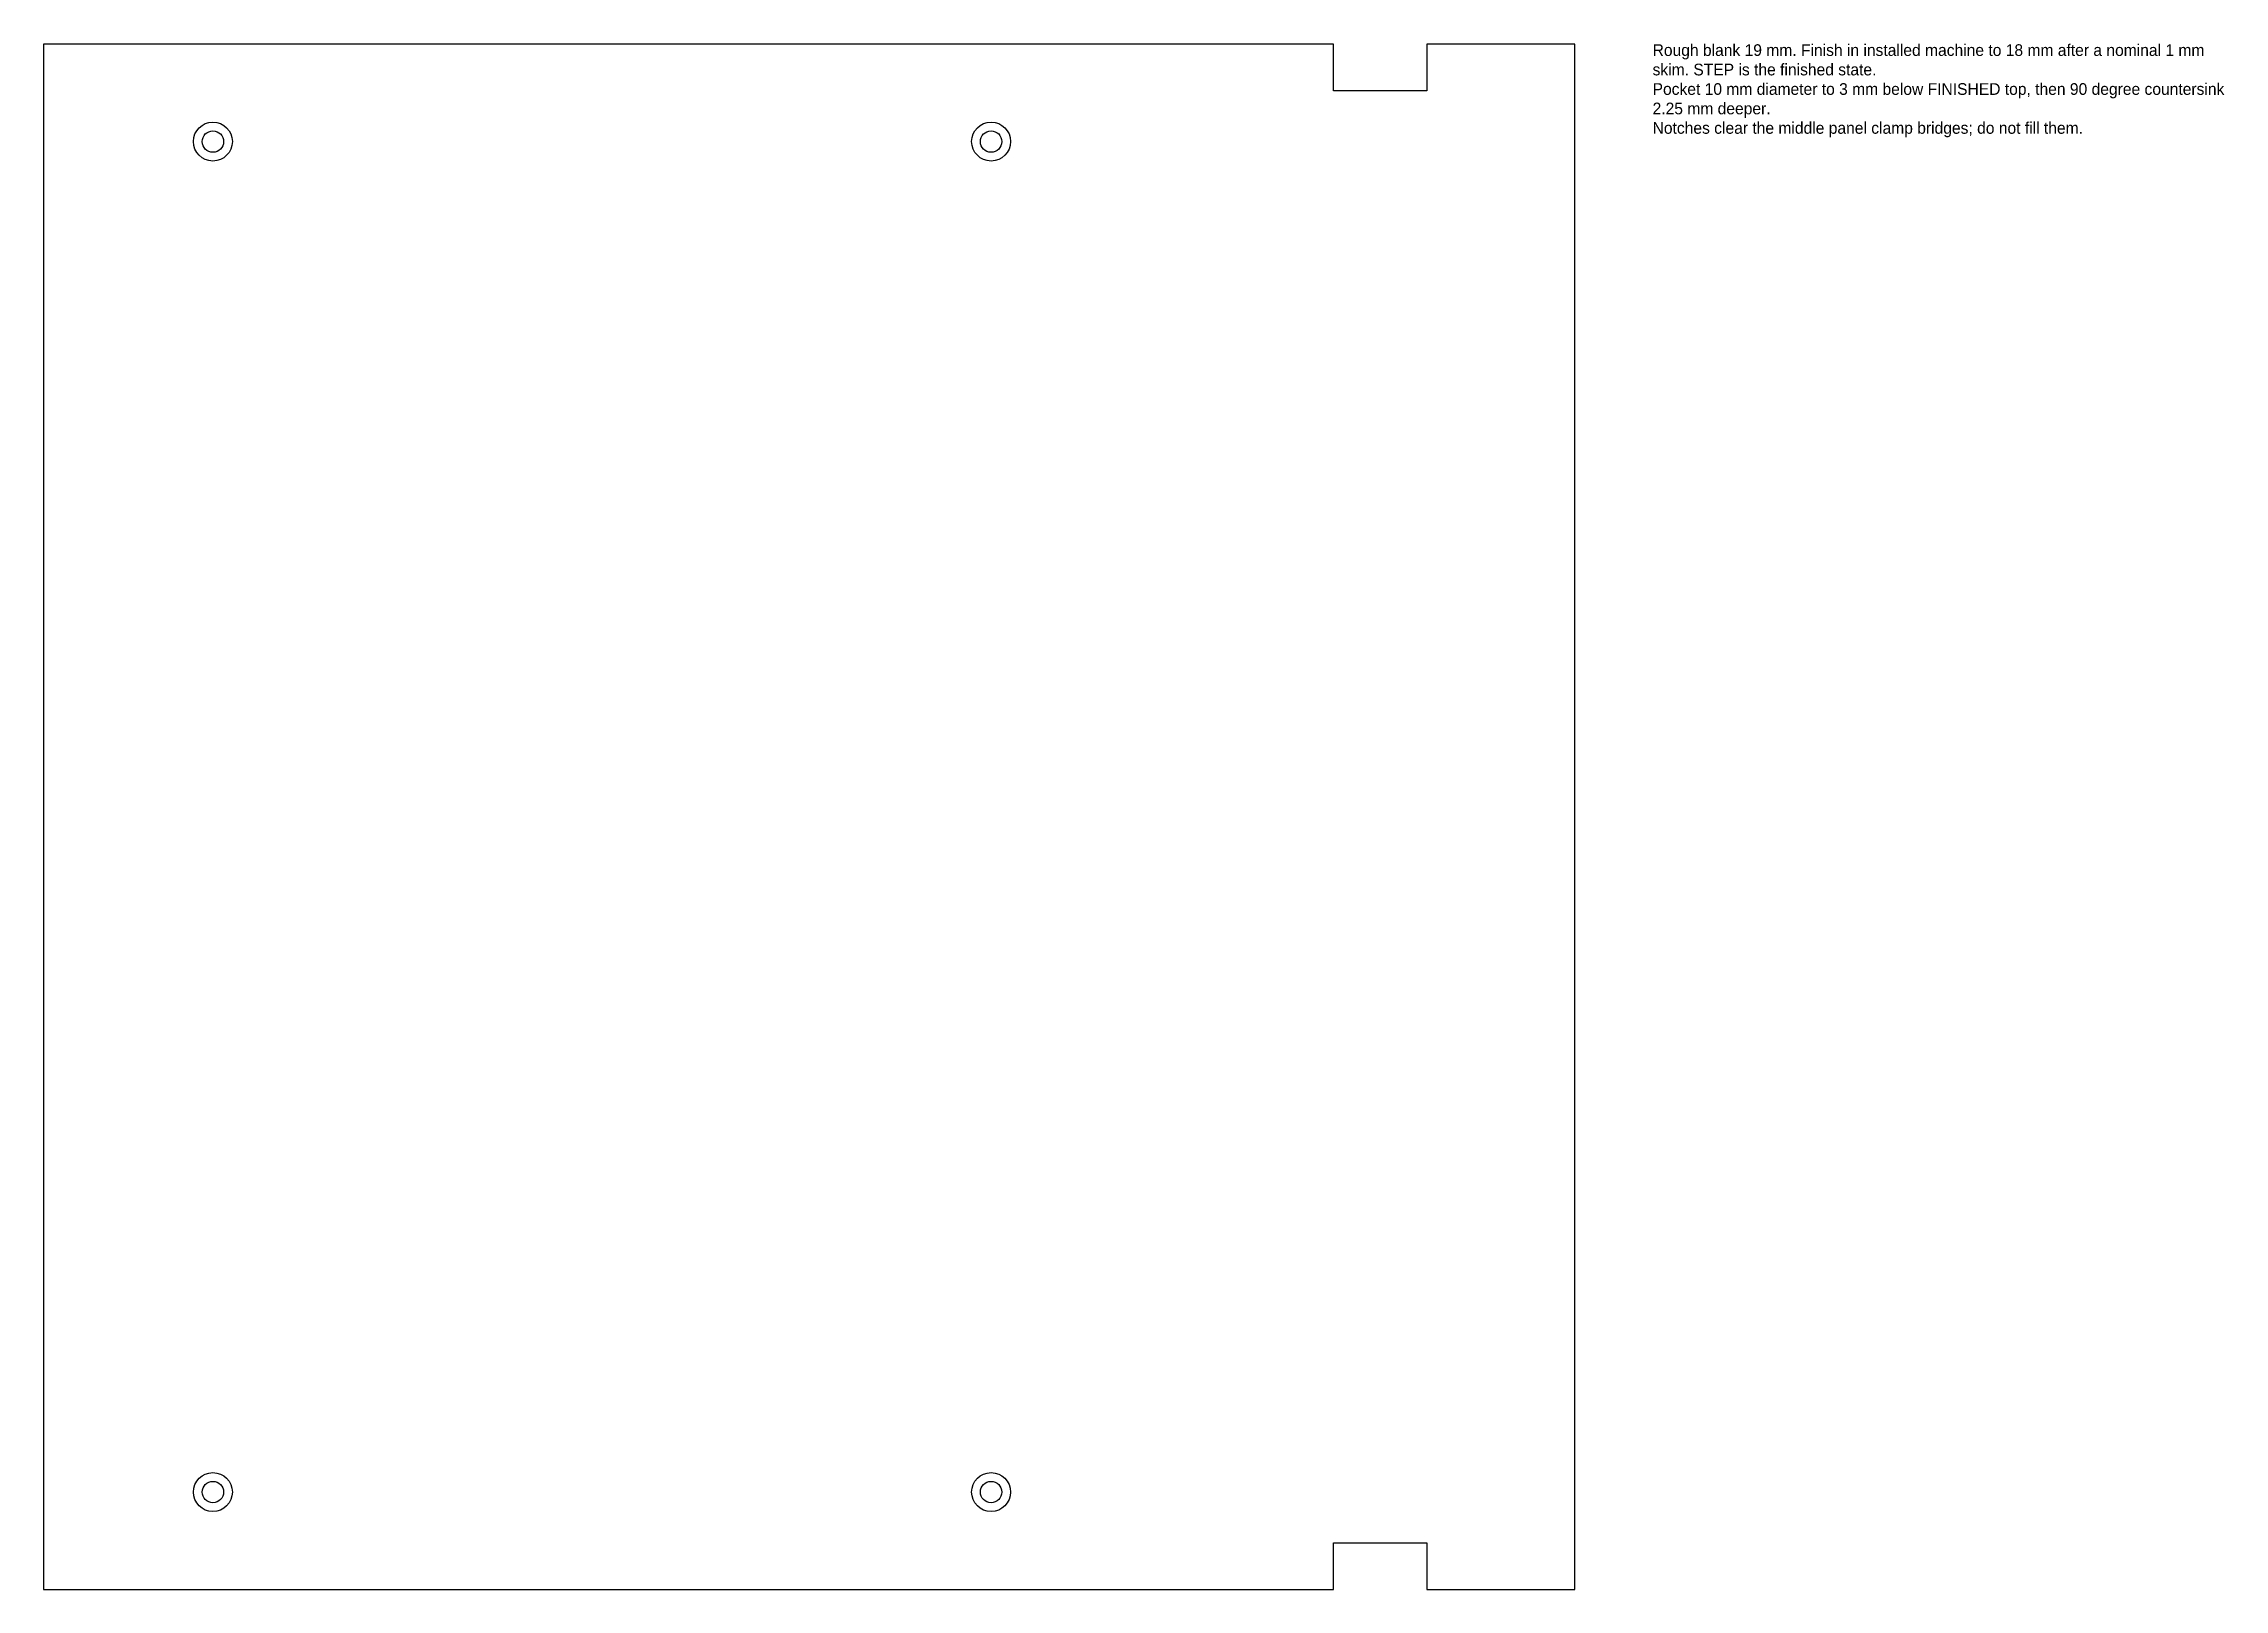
# Model space of a CAD drawing. Header units: millimetres. Extents: x 0 to 560, y 0 to 397.
import ezdxf

# ---------------------------------------------------------------- set-up
doc = ezdxf.new("R2010")
doc.units = ezdxf.units.MM
for name, color, linetype in [('CUT_HOLES', 7, 'Continuous'), ('CUT_OUTER', 7, 'Continuous'), ('MACHINING_NOTES', 7, 'Continuous'), ('MILL_TOP_POCKET_DEPTH_3_PLUS_CSK', 7, 'Continuous')]:
    doc.layers.add(name, color=color, linetype=linetype)

msp = doc.modelspace()

# ---------------------------------------------------------------- linework, layer by layer
at = {"layer": 'CUT_HOLES'}
for centre in [(43.5, 372), (243.5, 372), (43.5, 25), (243.5, 25)]:
    msp.add_circle(centre, 2.75, dxfattribs=at)
at = {"layer": 'CUT_OUTER'}
msp.add_lwpolyline([(0, 0), (331.5, 0), (331.5, 12), (355.5, 12), (355.5, 0), (393.5, 0), (393.5, 397), (355.5, 397), (355.5, 385), (331.5, 385), (331.5, 397), (0, 397)], close=True, dxfattribs=at)
at = {"layer": 'MILL_TOP_POCKET_DEPTH_3_PLUS_CSK'}
for centre in [(43.5, 372), (243.5, 372), (43.5, 25), (243.5, 25)]:
    msp.add_circle(centre, 5, dxfattribs=at)

# ---------------------------------------------------------------- texts
at = {"layer": 'MACHINING_NOTES', "insert": (413.5, 397), "char_height": 3, "width": 150, "attachment_point": 1}
msp.add_mtext('Rough blank 19 mm. Finish in installed machine to 18 mm after a nominal 1 mm skim. STEP is the finished state.\\PPocket 10 mm diameter to 3 mm below FINISHED top, then 90 degree countersink 2.25 mm deeper.\\PNotches clear the middle panel clamp bridges; do not fill them.', dxfattribs=at)

doc.saveas('drawing.dxf')
